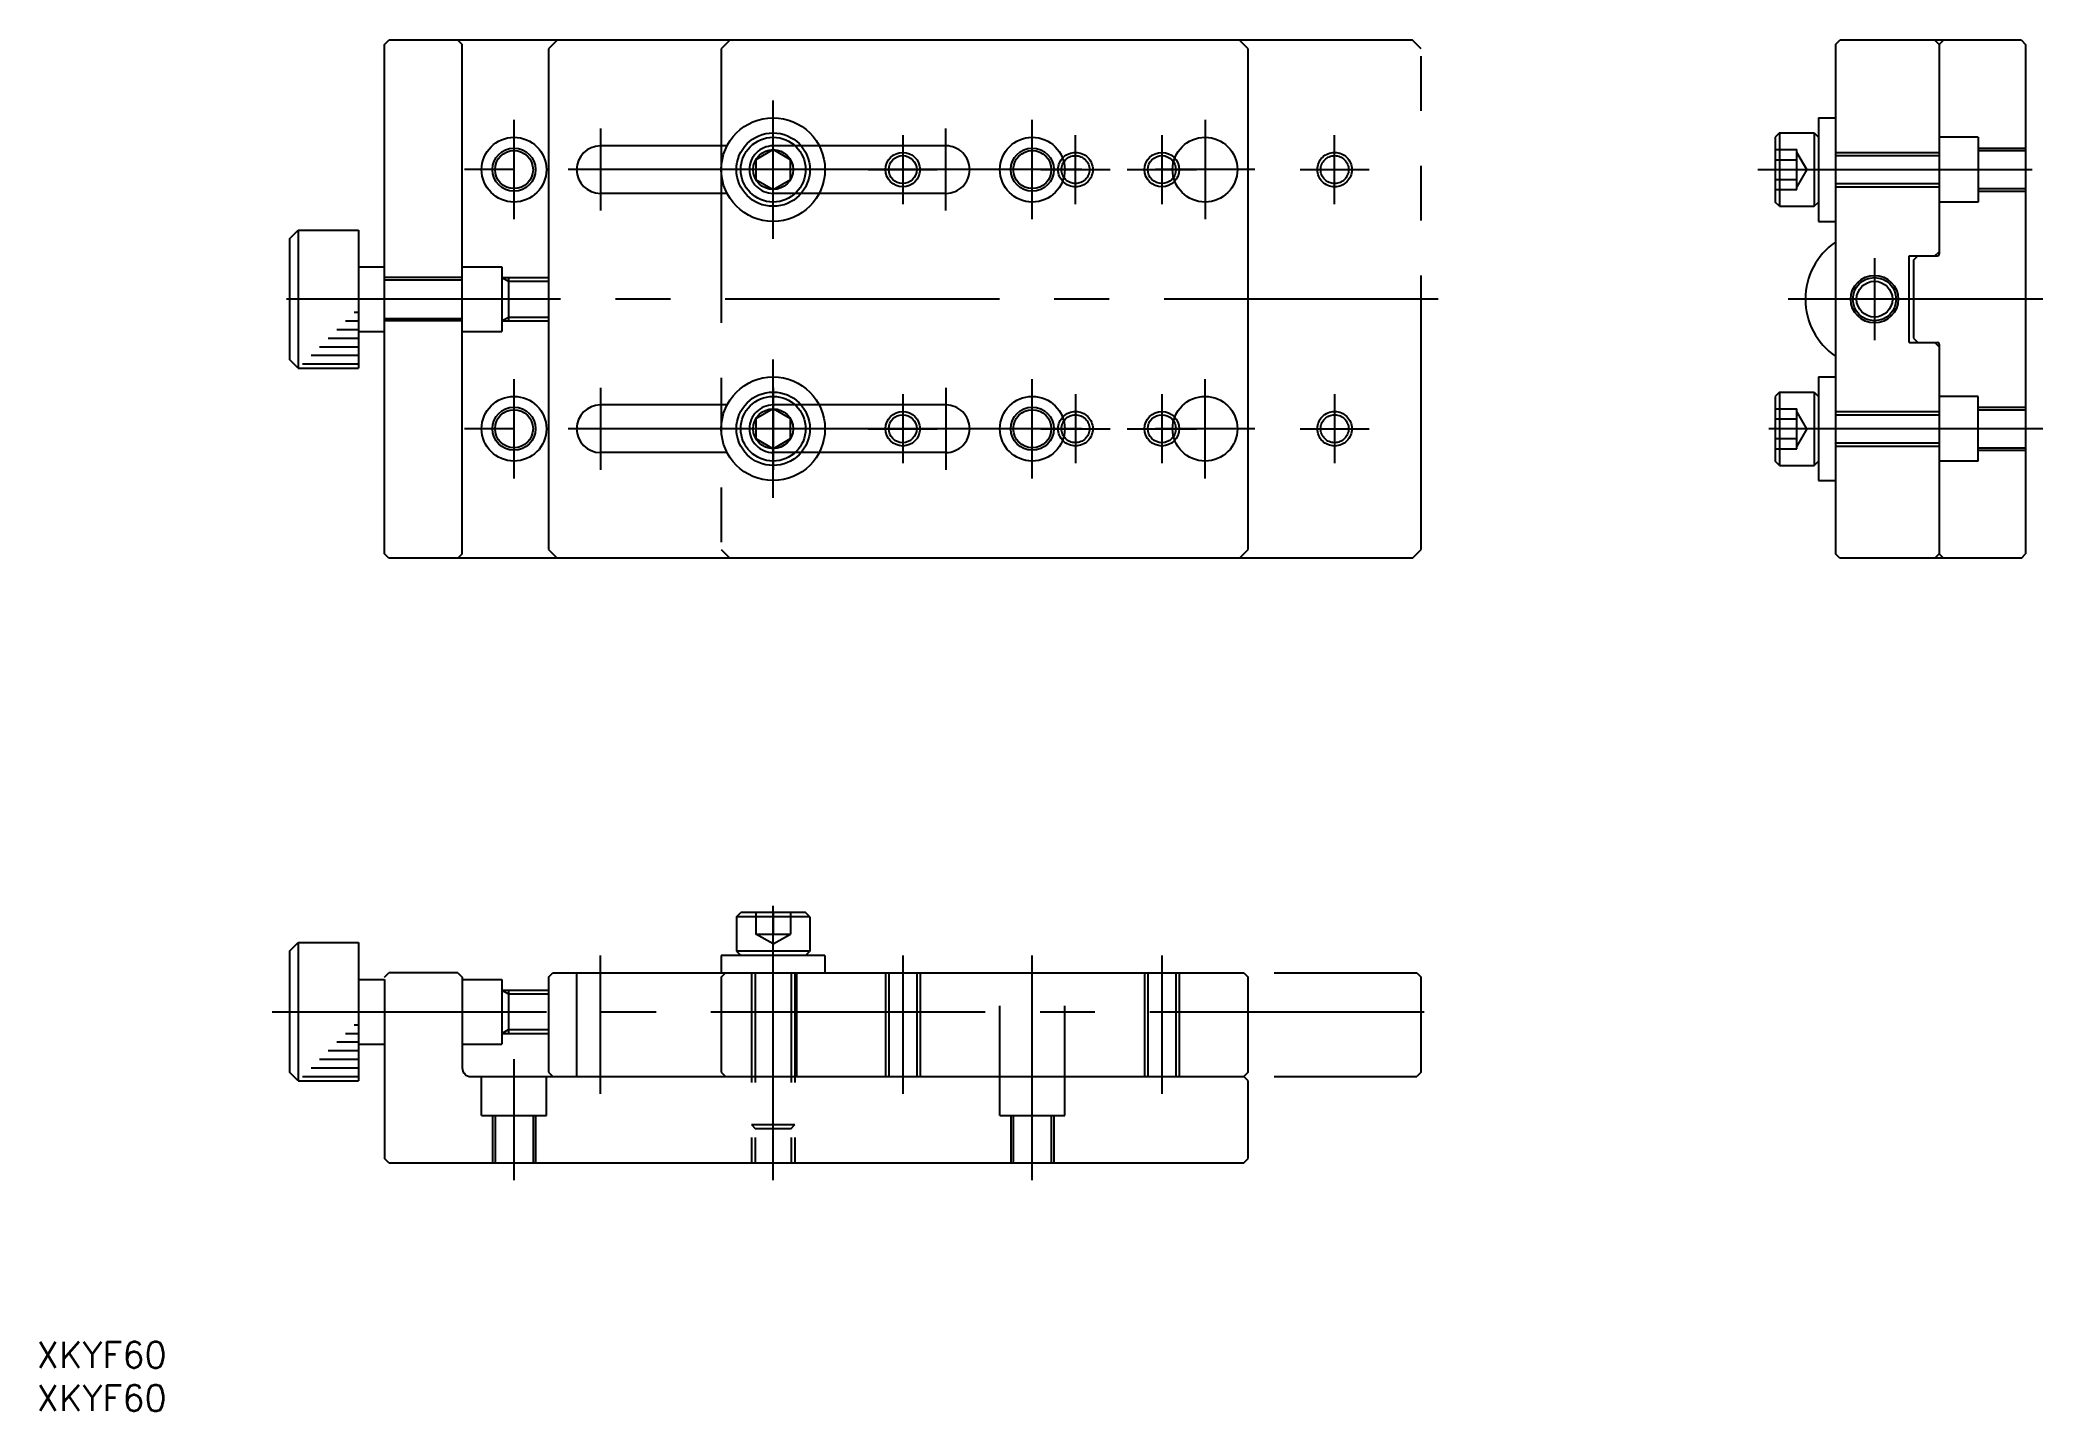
# Model space of a CAD drawing. Extents: x -55 to 177, y -29 to 130.
import ezdxf

# ---------------------------------------------------------------- set-up
doc = ezdxf.new("R2010")
doc.units = 0
for name, pattern in [('CENTER', [50.8, 31.75, -6.35, 6.35, -6.35]), ('DASHED', [19.05, 12.7, -6.35]), ('PHANTOM', [63.5, 31.75, -6.35, 6.35, -6.35, 6.35, -6.35])]:
    doc.linetypes.add(name, pattern=pattern)
doc.layers.get('0').update_dxf_attribs({"linetype": 'CONTINUOUS'})
doc.layers.add('CENTER', color=1, linetype='CENTER')
doc.styles.get("Standard").update_dxf_attribs({"font": 'txt.shx', "height": 3, "bigfont": 'bigfont.shx'})

msp = doc.modelspace()

# ---------------------------------------------------------------- linework, layer by layer
for p, q in [((-15, 129.5), (-14.5, 130)), ((-6.5, 130), (-6, 129.5)), ((153, 129.5), (153.5, 130)), ((-15, 70.5), (-15, 129.5)), ((-6, 70.5), (-6, 129.5)), ((153, 129.5), (153, 70.5)), ((161.5, 105), (164.8, 105)), ((-6, 102.5), (-15, 102.5)), ((-6, 97.5), (-15, 97.5)), ((161.5, 95), (164.8, 95)), ((-14.5, 70), (-15, 70.5)), ((-6, 70.5), (-6.5, 70)), ((153.5, 70), (153, 70.5)), ((-15, 21.5), (-14.5, 22)), ((-6.5, 22), (-14.5, 22)), ((-6.5, 22), (-6, 21.5)), ((-6, 21.5), (-6, 11)), ((-14.5, 0), (-15, 0.5))]:
    msp.add_line(p, q)
at = {"color": 7, "linetype": 'CONTINUOUS'}
for p, q in [((84, 130), (-14.5, 130)), ((5, 130), (4, 129)), ((85, 129), (84, 130)), ((174.5, 130), (153.5, 130)), ((165, 129.5), (164.5, 130)), ((165, 129.5), (165.5, 130)), ((174.5, 130), (175, 129.5)), ((4, 129), (4, 71)), ((85, 71), (85, 129)), ((165, 129.5), (165, 105.2)), ((175, 129.5), (175, 70.5)), ((151, 121), (151, 109)), ((151, 121), (153, 121)), ((146.5, 119.25), (146, 118.75)), ((146, 118.75), (146, 111.25)), ((146.5, 119.25), (146.5, 110.75)), ((146.5, 119.25), (150.5, 119.25)), ((150.5, 119.25), (151, 118.75)), ((150.5, 119.25), (150.5, 110.75)), ((24.67, 117.75), (10, 117.75)), ((30, 117.31), (28, 116.15)), ((28, 116.15), (28, 113.85)), ((32, 116.15), (30, 117.31)), ((32, 113.85), (32, 116.15)), ((28, 113.85), (30, 112.69)), ((30, 112.69), (32, 113.85)), ((24.67, 112.25), (10, 112.25)), ((146.5, 110.75), (146, 111.25)), ((146.5, 110.75), (150.5, 110.75)), ((150.5, 110.75), (151, 111.25)), ((151, 109), (153, 109)), ((-26, 107), (-25, 108)), ((-26, 107), (-26, 93)), ((-25, 108), (-18, 108)), ((-25, 108), (-25, 92)), ((-18, 108), (-18, 92)), ((161.5, 95), (161.5, 105)), ((162, 104.5), (162.5, 105)), ((162, 104.5), (162, 95.5)), ((164.5, 105), (165, 105.5)), ((-18, 103.75), (-15, 103.75)), ((-15, 102.25), (-6, 102.25)), ((-6, 103.75), (-1.4, 103.75)), ((-1.4, 103.75), (-1.4, 96.25)), ((-1.4, 102.5), (4, 102.5)), ((-0.65, 102.5), (-0.65, 97.5)), ((-19.5, 97.5), (-18, 97.5)), ((-18.5, 98.5), (-18, 98.5)), ((-15, 97.75), (-6, 97.75)), ((-1.4, 97.5), (4, 97.5)), ((-21.5, 95.5), (-18, 95.5)), ((-20.5, 96.5), (-18, 96.5)), ((-18, 96.25), (-15, 96.25)), ((-6, 96.25), (-1.4, 96.25)), ((162, 95.5), (162.5, 95)), ((-25, 92), (-26, 93)), ((-23.5, 93.5), (-18, 93.5)), ((-22.5, 94.5), (-18, 94.5)), ((164.5, 95), (165, 94.5)), ((165, 94.8), (165, 70.5)), ((-25, 92), (-18, 92)), ((-24.5, 92.5), (-18, 92.5)), ((151, 91), (151, 79)), ((151, 91), (153, 91)), ((146.5, 89.25), (146, 88.75)), ((146, 88.75), (146, 81.25)), ((146.5, 89.25), (146.5, 80.75)), ((146.5, 89.25), (150.5, 89.25)), ((150.5, 89.25), (151, 88.75)), ((150.5, 89.25), (150.5, 80.75)), ((24.67, 87.75), (10, 87.75)), ((30, 87.31), (28, 86.15)), ((28, 86.15), (28, 83.85)), ((32, 86.15), (30, 87.31)), ((32, 83.85), (32, 86.15)), ((28, 83.85), (30, 82.69)), ((30, 82.69), (32, 83.85)), ((24.67, 82.25), (10, 82.25)), ((146.5, 80.75), (146, 81.25)), ((150.5, 80.75), (151, 81.25)), ((146.5, 80.75), (150.5, 80.75)), ((151, 79), (153, 79)), ((84, 70), (-14.5, 70)), ((4, 71), (5, 70)), ((84, 70), (85, 71)), ((174.5, 70), (153.5, 70)), ((165, 70.5), (164.5, 70)), ((165.5, 70), (165, 70.5)), ((174.5, 70), (175, 70.5)), ((25.75, 28.5), (26.25, 29)), ((34.25, 28.5), (25.75, 28.5)), ((25.75, 28.5), (25.75, 24.5)), ((33.75, 29), (26.25, 29)), ((34.25, 28.5), (33.75, 29)), ((34.25, 28.5), (34.25, 24.5)), ((-26, 24.5), (-25, 25.5)), ((-26, 24.5), (-26, 10.5)), ((-25, 25.5), (-18, 25.5)), ((-25, 25.5), (-25, 9.5)), ((-18, 25.5), (-18, 9.5)), ((36, 24), (24, 24)), ((24, 24), (24, 22)), ((25.75, 24.5), (26.25, 24)), ((34.25, 24.5), (25.75, 24.5)), ((34.25, 24.5), (33.75, 24)), ((36, 24), (36, 22)), ((-18, 21.25), (-15, 21.25)), ((-15, 21.25), (-15, 0.5)), ((-6, 21.25), (-1.4, 21.25)), ((-1.4, 21.25), (-1.4, 13.75)), ((4, 21.5), (4.5, 22)), ((4, 21.5), (4, 10.5)), ((4.5, 22), (84.5, 22)), ((84.5, 22), (85, 21.5)), ((85, 10.5), (85, 21.5)), ((-1.4, 20), (4, 20)), ((-0.65, 20), (-0.65, 15)), ((-20.5, 14), (-18, 14)), ((-19.5, 15), (-18, 15)), ((-18.5, 16), (-18, 16)), ((-1.4, 15), (4, 15)), ((-22.5, 12), (-18, 12)), ((-21.5, 13), (-18, 13)), ((-18, 13.75), (-15, 13.75)), ((-6, 13.75), (-1.4, 13.75)), ((-25, 9.5), (-26, 10.5)), ((-25, 9.5), (-18, 9.5)), ((-24.5, 10), (-18, 10)), ((-23.5, 11), (-18, 11)), ((-5, 10), (84.5, 10)), ((4, 10.5), (4.5, 10)), ((85, 10.5), (84.5, 10)), ((85, 9.5), (84.5, 10)), ((85, 0.5), (85, 9.5)), ((-14.5, 0), (84.5, 0)), ((84.5, 0), (85, 0.5))]:
    msp.add_line(p, q, dxfattribs=at)
at = {"color": 3, "linetype": 'PHANTOM'}
for p, q in [((25, 130), (24, 129)), ((104, 130), (25, 130)), ((105, 129), (104, 130)), ((24, 129), (24, 71)), ((105, 71), (105, 129)), ((80, 120.75), (80, 109.25)), ((30, 110.25), (30, 119.75)), ((50, 110.25), (50, 119.75)), ((65, 111), (65, 119)), ((95, 111), (95, 119)), ((50, 117.75), (30, 117.75)), ((54.75, 115), (25.25, 115)), ((61, 115), (69, 115)), ((85.75, 115), (74.25, 115)), ((91, 115), (99, 115)), ((50, 112.25), (30, 112.25)), ((80, 79.25), (80, 90.75)), ((30, 89.75), (30, 80.25)), ((50, 89.75), (50, 80.25)), ((65, 89), (65, 81)), ((95, 89), (95, 81)), ((50, 87.75), (30, 87.75)), ((54.75, 85), (25.25, 85)), ((61, 85), (69, 85)), ((85.75, 85), (74.25, 85)), ((91, 85), (99, 85)), ((50, 82.25), (30, 82.25)), ((24, 71), (25, 70)), ((104, 70), (25, 70)), ((104, 70), (105, 71)), ((24, 21.5), (24.5, 22)), ((24, 21.5), (24, 10.5)), ((24.5, 22), (104.5, 22)), ((104.5, 22), (105, 21.5)), ((105, 10.5), (105, 21.5)), ((24, 10.5), (24.5, 10)), ((24.5, 10), (104.5, 10)), ((105, 10.5), (104.5, 10))]:
    msp.add_line(p, q, dxfattribs=at)
at = {"color": 3, "linetype": 'DASHED'}
for p, q in [((169.5, 118.75), (165, 118.75)), ((169.5, 118.75), (169.5, 111.25)), ((146, 117.31), (148.5, 117.31)), ((146, 116.15), (148.5, 116.15)), ((148.5, 112.69), (148.5, 117.31)), ((149.65, 115), (148.5, 117)), ((153, 117), (165, 117)), ((153, 116.62), (165, 116.62)), ((169.5, 117.5), (175, 117.5)), ((169.5, 117.2), (175, 117.2)), ((146, 113.85), (148.5, 113.85)), ((149.65, 115), (148.5, 113)), ((146, 112.69), (148.5, 112.69)), ((153, 113.38), (165, 113.38)), ((153, 113), (165, 113)), ((169.5, 112.8), (175, 112.8)), ((169.5, 112.5), (175, 112.5)), ((169.5, 111.25), (165, 111.25)), ((169.5, 88.75), (165, 88.75)), ((169.5, 81.25), (169.5, 88.75)), ((146, 87.31), (148.5, 87.31)), ((146, 86.15), (148.5, 86.15)), ((148.5, 82.69), (148.5, 87.31)), ((149.65, 85), (148.5, 87)), ((153, 87), (165, 87)), ((153, 86.62), (165, 86.62)), ((169.5, 87.5), (175, 87.5)), ((169.5, 87.2), (175, 87.2)), ((146, 83.85), (148.5, 83.85)), ((149.65, 85), (148.5, 83)), ((146, 82.69), (148.5, 82.69)), ((153, 83.38), (165, 83.38)), ((153, 83), (165, 83)), ((169.5, 81.25), (165, 81.25)), ((169.5, 82.8), (175, 82.8)), ((169.5, 82.5), (175, 82.5)), ((28, 29), (28, 26.5)), ((30, 29), (30, 26.5)), ((32, 29), (32, 26.5)), ((30, 25.35), (28, 26.5)), ((28, 26.5), (32, 26.5)), ((30, 25.35), (32, 26.5)), ((7.25, 22), (7.25, 10)), ((27.5, 22), (27.5, 0)), ((27.93, 22), (27.93, 0)), ((32.07, 22), (32.07, 0)), ((32.5, 22), (32.5, 0)), ((32.75, 10), (32.75, 22)), ((43, 22), (43, 10)), ((43.38, 22), (43.38, 10)), ((46.62, 22), (46.62, 10)), ((47, 22), (47, 10)), ((56.25, 5.5), (56.25, 22)), ((63.75, 5.5), (63.75, 22)), ((73, 22), (73, 10)), ((73.38, 22), (73.38, 10)), ((76.62, 22), (76.62, 10)), ((77, 22), (77, 10)), ((-3.75, 5.5), (-3.75, 10)), ((3.75, 5.5), (3.75, 10)), ((-3.75, 5.5), (3.75, 5.5)), ((-2.5, 5.5), (-2.5, 0)), ((-2.2, 5.5), (-2.2, 0)), ((2.2, 5.5), (2.2, 0)), ((2.5, 5.5), (2.5, 0)), ((56.25, 5.5), (63.75, 5.5)), ((57.5, 5.5), (57.5, 0)), ((57.8, 5.5), (57.8, 0)), ((62.2, 5.5), (62.2, 0)), ((62.5, 5.5), (62.5, 0)), ((27.5, 4.43), (32.5, 4.43)), ((27.5, 4.43), (27.93, 4)), ((27.93, 4), (32.07, 4)), ((32.07, 4), (32.5, 4.43))]:
    msp.add_line(p, q, dxfattribs=at)
at = {"color": 3, "linetype": 'CONTINUOUS'}
for p, q in [((-1.4, 102.5), (-0.65, 102.07)), ((-0.65, 102.07), (4, 102.07)), ((-1.4, 97.5), (-0.65, 97.93)), ((-0.65, 97.93), (4, 97.93)), ((-1.4, 20), (-0.65, 19.57)), ((-0.65, 19.57), (4, 19.57)), ((-1.4, 15), (-0.65, 15.43)), ((-0.65, 15.43), (4, 15.43))]:
    msp.add_line(p, q, dxfattribs=at)
at = {"color": 7, "linetype": 'CONTINUOUS'}
for centre, radius in [((30, 115), 6), ((0, 115), 3.75), ((30, 115), 4.25), ((30, 115), 3.75), ((60, 115), 3.75), ((0, 115), 2.2), ((30, 115), 2.31), ((45, 115), 1.62), ((60, 115), 2.2), ((75, 115), 1.62), ((157.5, 100), 2.75), ((157.5, 100), 2.5), ((30, 85), 6), ((0, 85), 3.75), ((30, 85), 4.25), ((30, 85), 3.75), ((60, 85), 3.75), ((0, 85), 2.2), ((30, 85), 2.31), ((45, 85), 1.62), ((60, 85), 2.2), ((75, 85), 1.62)]:
    msp.add_circle(centre, radius, dxfattribs=at)
at = {"color": 3, "linetype": 'PHANTOM'}
for centre, radius in [((80, 115), 3.75), ((65, 115), 2), ((65, 115), 1.62), ((95, 115), 2), ((95, 115), 1.62), ((80, 85), 3.75), ((65, 85), 2), ((65, 85), 1.62), ((95, 85), 2), ((95, 85), 1.62)]:
    msp.add_circle(centre, radius, dxfattribs=at)
at = {"color": 3, "linetype": 'CONTINUOUS'}
for centre, radius in [((0, 115), 2.5), ((45, 115), 2), ((60, 115), 2.5), ((75, 115), 2), ((157.5, 100), 2.07), ((0, 85), 2.5), ((45, 85), 2), ((60, 85), 2.5), ((75, 85), 2)]:
    msp.add_circle(centre, radius, dxfattribs=at)
for centre in [(10, 115), (10, 85)]:
    msp.add_arc(centre, 2.75, 90, 270)
at = {"color": 3, "linetype": 'PHANTOM'}
for centre, start, end in [((30, 115), 90, 270), ((50, 115), 270, 90), ((30, 85), 90, 270), ((50, 85), 270, 90)]:
    msp.add_arc(centre, 2.75, start, end, dxfattribs=at)
at = {"color": 7, "linetype": 'CONTINUOUS'}
for centre, radius, start, end in [((157.5, 100), 8, 124.2289, 235.7711), ((164.8, 105.2), 0.2, 270, 0), ((164.8, 94.8), 0.2, 0, 90), ((-5, 11), 1, 180, 270)]:
    msp.add_arc(centre, radius, start, end, dxfattribs=at)
at = {"layer": 'CENTER', "color": 1, "linetype": 'CENTER'}
for p, q in [((30, 107), (30, 123)), ((0, 109.25), (0, 120.75)), ((60, 109.25), (60, 120.75)), ((10, 119.75), (10, 110.25)), ((45, 119), (45, 111)), ((75, 119), (75, 111)), ((38, 115), (-5.75, 115)), ((41, 115), (49, 115)), ((65.75, 115), (54.25, 115)), ((71, 115), (79, 115)), ((144, 115), (177, 115)), ((157.5, 104.75), (157.5, 95.25)), ((107, 100), (-28, 100)), ((177, 100), (147.5, 100)), ((30, 77), (30, 93)), ((0, 79.25), (0, 90.75)), ((60, 79.25), (60, 90.75)), ((10, 89.75), (10, 80.25)), ((45, 89), (45, 81)), ((75, 89), (75, 81)), ((38, 85), (-5.75, 85)), ((41, 85), (49, 85)), ((65.75, 85), (54.25, 85)), ((71, 85), (79, 85)), ((177, 85), (144, 85)), ((30, -2), (30, 31)), ((10, 8), (10, 24)), ((45, 24), (45, 8)), ((60, -2), (60, 24)), ((75, 24), (75, 8)), ((-28, 17.5), (107, 17.5)), ((0, -2), (0, 12))]:
    msp.add_line(p, q, dxfattribs=at)

# ---------------------------------------------------------------- texts
at = {"color": 7, "linetype": 'CONTINUOUS'}
for p in [(-55.25, -23.72), (-55.25, -28.72)]:
    msp.add_text('XKYF60', height=3, dxfattribs=at).set_placement(p)

doc.saveas('drawing.dxf')
